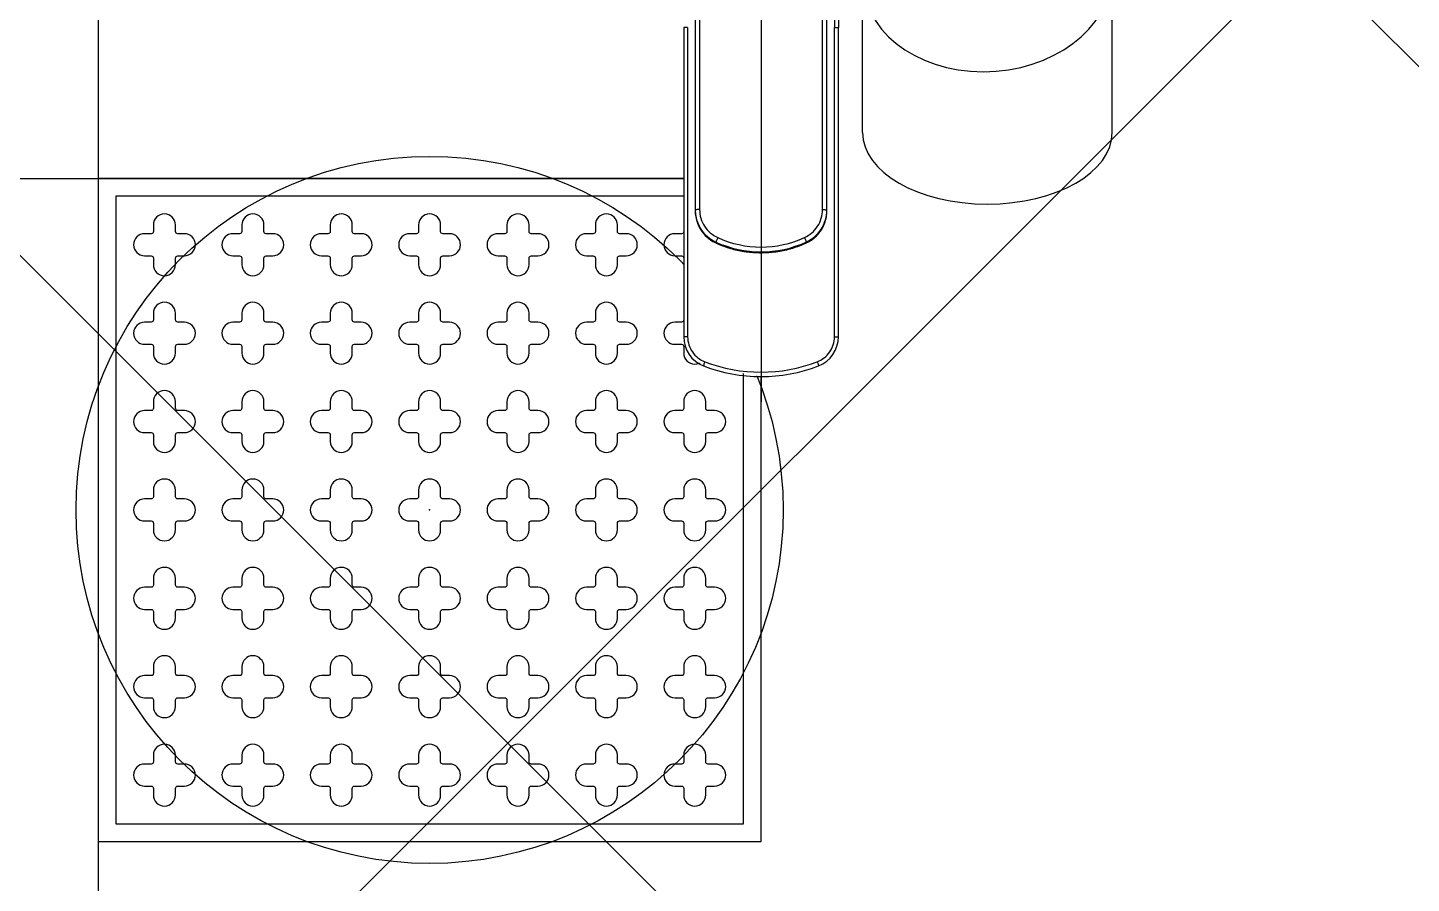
# Model space of a CAD drawing. Header units: millimetres. Extents: x 840000 to 1054178, y 0 to 59400.
# Drawn here: x 860966.1 to 861279.2, y 22581.2 to 22774.8 of the extents above; entities that cross this region are included whole.
import ezdxf
from ezdxf.xclip import XClip

# ---------------------------------------------------------------- set-up
doc = ezdxf.new("R2010")
doc.units = ezdxf.units.MM
doc.header["$LTSCALE"] = 100
doc.header["$XCLIPFRAME"] = 0
doc.linetypes.add('X - 단위세대 확장형$0$CENTER', pattern=[65, 60, -2, 1, -2])
for name, color, linetype in [('SYM', 7, 'Continuous'), ('X - 단위세대 확장형$0$0 TILE LINE & HATCH', 8, 'Continuous'), ('X - 단위세대 확장형$0$A-Drain', 8, 'Continuous'), ('X - 단위세대 확장형$0$A-HAT', 253, 'Continuous'), ('X - 단위세대 확장형$0$A-TILE', 253, 'Continuous'), ('X - 단위세대 확장형$0$AA-SSXM-STRS', 4, 'Continuous'), ('X - 단위세대 확장형$0$CENTER', 2, 'X - 단위세대 확장형$0$CENTER'), ('X - 단위세대 확장형$0$DIM', 7, 'Continuous'), ('X - 단위세대 확장형$0$S-HAT', 19, 'Continuous'), ('X - 단위세대 확장형$0$수전', 6, 'Continuous'), ('X - 단위세대 확장형$0$위생기구', 6, 'Continuous')]:
    doc.layers.add(name, color=color, linetype=linetype)

# ---------------------------------------------------------------- blocks, each defined once
blk = doc.blocks.new('X - 단위세대 확장형$0$A$C82f215e7')
blk.add_wipeout([(65, 155.79), (25, 155.79), (25, 153.79), (26.31, 126.29), (12.26, 126.29), (4.06, 123.05), (0.29, 115.07), (0, 106.29), (0.29, 97.5), (4.06, 89.53), (12.26, 86.29), (61.45, 86.29), (62.5, 85.35), (63.35, 84.21), (69.99, 75.74), (78.52, 69.18), (67.99, 53.47), (67.99, 50.03), (67.97, 16.2), (96.22, 0), (124.47, 16.2), (124.47, 51.75), (119.71, 63.29), (149.97, 63.29), (186.25, 106.29), (143.25, 149.29), (100.25, 149.29), (79.44, 143.91), (63.82, 129.14)]).dxf.layer = 'X - 단위세대 확장형$0$0 TILE LINE & HATCH'
at = {"layer": 'X - 단위세대 확장형$0$수전', "color": 6}
for p, q in [((25, 155.79), (65, 155.79)), ((25, 155.79), (25, 153.79)), ((25, 153.79), (27.94, 92.28)), ((25, 153.79), (65, 153.79)), ((62.06, 92.28), (65, 153.79)), ((65, 153.79), (65, 155.79)), ((100.25, 149.29), (143.25, 149.29)), ((100.25, 143.29), (143.25, 143.29)), ((12.26, 126.29), (26.31, 126.29)), ((63.69, 126.29), (68.74, 126.29)), ((68.74, 126.29), (68.74, 86.29)), ((68.94, 126.09), (68.94, 86.49)), ((69.04, 126.09), (69.04, 86.49)), ((69.24, 126.29), (99.04, 126.29)), ((69.24, 86.29), (69.24, 126.29)), ((99.04, 119.81), (82.73, 119.81)), ((82.73, 119.81), (82.73, 92.77)), ((112.5, 120.17), (112.5, 114.29)), ((107.1, 114.29), (108.21, 114.29)), ((108.21, 114.29), (112.5, 114.29)), ((112.5, 115.76), (108.69, 115.76)), ((82.72, 106.29), (82.72, 71.23)), ((109.72, 106.29), (109.72, 70.56)), ((112.5, 98.29), (109.72, 98.29)), ((112.5, 98.29), (112.5, 92.4)), ((109.72, 96.81), (112.5, 96.81)), ((37.5, 90.15), (37.5, 90.4)), ((68.74, 86.29), (12.26, 86.29)), ((82.14, 86.29), (69.24, 86.29)), ((112.28, 69.29), (143.25, 69.29)), ((119.71, 63.29), (143.25, 63.29)), ((67.97, 16.2), (67.97, 51.75)), ((124.47, 16.2), (124.47, 50.35))]:
    blk.add_line(p, q, dxfattribs=at)
at = {"layer": 'X - 단위세대 확장형$0$수전', "color": 8}
for p, q in [((109.94, 106.18), (119.54, 122.81)), ((120.54, 92.5), (138.04, 122.81)), ((111.16, 98.29), (123.87, 120.31)), ((112.54, 94.66), (127.54, 120.64)), ((124.87, 90), (142.37, 120.31)), ((131.04, 94.66), (146.04, 120.64)), ((112.5, 116.63), (113.37, 118.14)), ((116.87, 92.16), (131.87, 118.14)), ((135.37, 92.16), (150.37, 118.14)), ((139.71, 93.65), (153.21, 117.04)), ((109.02, 110.6), (111.15, 114.29)), ((144.04, 91.15), (157.54, 114.54)), ((151.22, 97.57), (160.23, 113.17)), ((155.55, 95.07), (164.56, 110.67))]:
    blk.add_line(p, q, dxfattribs=at)
at = {"layer": 'X - 단위세대 확장형$0$수전', "color": 6, "flags": 128}
for points in [[(82.73, 119.81), (81.35, 118.83), (80.07, 117.8), (78.9, 116.72), (77.85, 115.6), (76.93, 114.44), (76.12, 113.24), (75.45, 112.02), (74.91, 110.77), (74.5, 109.5), (74.23, 108.22), (74.09, 106.93), (74.09, 105.64), (74.23, 104.35), (74.5, 103.07), (74.91, 101.81), (75.45, 100.56), (76.12, 99.33), (76.93, 98.14), (77.85, 96.98), (78.9, 95.85), (80.07, 94.78), (81.35, 93.74), (82.73, 92.77)], [(108.69, 115.76), (108.74, 115.52), (108.75, 115.26), (108.73, 115.01), (108.68, 114.77), (108.59, 114.57), (108.48, 114.42), (108.35, 114.32), (108.21, 114.29)]]:
    blk.add_lwpolyline(points, dxfattribs=at)
at = {"layer": 'X - 단위세대 확장형$0$수전', "color": 6}
blk.add_circle((45, 106.29), 11, dxfattribs=at)
for centre, radius, start, end in [((100.25, 106.29), 43, 90, 147.9001), ((143.25, 106.29), 43, 270, 90), ((100.25, 106.29), 37, 90, 148.3833), ((143.25, 106.29), 37, 270, 90), ((12.26, 114.29), 12, 90, 176.2428), ((68.74, 126.09), 0.2, 0, 90), ((69.24, 126.09), 0.2, 90, 180), ((99.04, 106.29), 20, 50.4637, 90), ((96.22, 106.29), 13.5, 0, 180), ((99.04, 106.29), 13.52, 44.4791, 90), ((110.5, 120.17), 2, 0, 50.4637), ((134.08, 106.29), 134.08, 176.2428, 183.7572), ((20.3, 106.29), 7.4, 22.5924, 342.8725), ((12.26, 98.29), 12, 183.7572, 270), ((29.43, 92.35), 1.5, 182.7557, 265.7187), ((45, 300.27), 210, 265.7187, 274.2813), ((60.57, 92.35), 1.5, 274.2813, 357.2429), ((99.04, 106.29), 20, 302.2779, 309.5363), ((110.5, 92.4), 2, 309.5363, 0), ((38.5, 90.15), 1, 180, 263.2742), ((45, 145.27), 56.5, 263.2742, 276.7258), ((51.5, 90.15), 1, 276.7258, 14.5299), ((57.34, 80.62), 7, 30.8907, 54.1061), ((68.74, 86.49), 0.2, 270, 0), ((100.27, 106.29), 37, 211.6167, 241.6856), ((69.24, 86.49), 0.2, 180, 270), ((100.25, 106.29), 43, 210.8907, 239.6507)]:
    blk.add_arc(centre, radius, start, end, dxfattribs=at)
at = {"layer": 'X - 단위세대 확장형$0$수전', "color": 8}
for centre, start, end in [((121.71, 121.56), 330, 150), ((140.21, 121.56), 330.0002, 150), ((111.21, 119.39), 330, 81.204), ((129.71, 119.39), 330.0001, 150), ((148.21, 119.39), 330.0001, 149.9998), ((155.37, 115.79), 330, 149.9999), ((162.39, 111.92), 330.0001, 149.9998), ((153.39, 96.32), 150, 330), ((114.71, 93.41), 150, 330), ((133.21, 93.41), 150, 330), ((122.71, 91.25), 149.9998, 330.0001), ((141.87, 92.4), 149.9998, 330)]:
    blk.add_arc(centre, 2.5, start, end, dxfattribs=at)
at = {"layer": 'X - 단위세대 확장형$0$수전', "color": 6, "extrusion": (0, 0, -1)}
blk.add_ellipse((96.22, 51.75), major_axis=(28.23, -1.72), ratio=0.769717, start_param=3.062596, end_param=6.26845, dxfattribs=at)
at = {"layer": 'X - 단위세대 확장형$0$수전', "color": 6}
for centre, major_axis, ratio, start_param, end_param in [((96.22, 51.75), (28.23, 1.72), 0.769717, 3.062596, 6.204188), ((96.22, 16.2), (28.25, 0), 0.573576, 3.141593, 6.283185)]:
    blk.add_ellipse(centre, major_axis=major_axis, ratio=ratio, start_param=start_param, end_param=end_param, dxfattribs=at)
blk = doc.blocks.new('X - 단위세대 확장형$0$KBY-030C(TOP)')
blk.add_wipeout([(1008.73, -1662.94), (1013.73, -1662.94), (1020.73, -1682.44), (1020.73, -1682.69), (1021.33, -1682.69), (1022.73, -1681.29), (1022.73, -1681.06), (1048.23, -1681.06), (1048.58, -1681.21), (1048.73, -1681.56), (1048.73, -1705.5), (1049.04, -1705.51), (1049.77, -1706.9), (1050, -1706.9), (1050.73, -1705.5), (1050.86, -1705.51), (1051.23, -1705.77), (1052.4, -1703.75), (1062.56, -1703.75), (1063.73, -1705.77), (1063.73, -1709.25), (1064.08, -1709.4), (1064.23, -1709.75), (1064.23, -1702), (1064.52, -1701.29), (1065.23, -1701), (1107.23, -1701), (1107.94, -1701.29), (1108.23, -1702), (1108.23, -1759.72), (1113.56, -1760.41), (1122.3, -1760.97), (1124.59, -1761), (1194.56, -1761), (1198.53, -1762.23), (1201.11, -1765.48), (1203.54, -1778.5), (1201.12, -1791.51), (1198.53, -1794.77), (1194.56, -1796), (1124.59, -1796), (1114.4, -1796.51), (1108.22, -1797.29), (1108.23, -1855), (1107.94, -1855.71), (1107.23, -1856), (1065.23, -1856), (1064.52, -1855.71), (1064.23, -1855), (1064.23, -1847.25), (1064.08, -1847.61), (1063.73, -1847.75), (1063.73, -1851.23), (1062.56, -1853.25), (1052.4, -1853.25), (1051.23, -1851.23), (1051.23, -1850.2), (1051.18, -1850.1), (1050.95, -1850.1), (1050.21, -1851.5), (1048.73, -1851.5), (1048.73, -1871.49), (1048.23, -1871.99), (1022.73, -1871.99), (1022.73, -1871.76), (1021.33, -1870.36), (1020.73, -1870.36), (1020.73, -1870.61), (1013.73, -1890.11), (1008.73, -1890.11), (1008.73, -1830.11), (1013.73, -1830.11), (1020.73, -1849.61), (1020.73, -1850.27), (1020.96, -1849.86), (1021.33, -1849.86), (1022.73, -1848.46), (1022.73, -1848.23), (1024.7, -1847.83), (1027.61, -1846.66), (1030.29, -1844.94), (1032.36, -1842.78), (1032.77, -1841.95), (1035.12, -1834.47), (1037.86, -1825.9), (1037.86, -1825.63), (1038.21, -1825.65), (1048.73, -1825.65), (1048.73, -1825.5), (1049.31, -1825.5), (1050.05, -1826.92), (1050.3, -1826.92), (1051.01, -1825.5), (1051.25, -1825.74), (1052.4, -1823.75), (1062.56, -1823.75), (1063.73, -1825.77), (1063.73, -1829.25), (1064.08, -1829.4), (1064.23, -1829.75), (1064.23, -1727.25), (1064.08, -1727.61), (1063.73, -1727.75), (1063.73, -1731.23), (1062.56, -1733.25), (1052.4, -1733.25), (1051.23, -1731.23), (1051.23, -1730.73), (1050.9, -1730.09), (1050.67, -1730.1), (1049.95, -1731.49), (1048.73, -1731.5), (1048.73, -1731.39), (1038.15, -1731.35), (1038.06, -1731.4), (1037.81, -1730.89), (1032.87, -1712.27), (1030.88, -1709), (1027.81, -1706.57), (1022.73, -1704.82), (1022.73, -1704.59), (1021.33, -1703.19), (1020.73, -1703.19), (1020.73, -1703.44), (1013.73, -1722.94), (1008.73, -1722.94)]).dxf.layer = 'X - 단위세대 확장형$0$0 TILE LINE & HATCH'
at = {"layer": 'X - 단위세대 확장형$0$CENTER', "color": 1, "linetype": 'X - 단위세대 확장형$0$CENTER'}
blk.add_line((1057.61, -1778.5), (1209.24, -1778.5), dxfattribs=at)
at = {"layer": 'X - 단위세대 확장형$0$위생기구', "linetype": 'Continuous'}
for p, q in [((1194.56, -1761), (1124.59, -1761)), ((1124.59, -1761.89), (1124.59, -1761)), ((1194.56, -1761.89), (1124.59, -1761.89)), ((1194.56, -1761.89), (1194.56, -1761)), ((1165.76, -1764.6), (1107.58, -1764.6)), ((1166.07, -1763.6), (1107.66, -1763.6)), ((1173.32, -1768.28), (1173.1, -1768.28)), ((1173.32, -1768.28), (1173.32, -1768.28)), ((1172.66, -1789.9), (1173.32, -1788.72)), ((1173.32, -1788.72), (1173.1, -1788.72)), ((1173.32, -1788.72), (1173.32, -1788.72)), ((1107.58, -1792.4), (1165.76, -1792.4)), ((1107.66, -1793.4), (1166.07, -1793.4)), ((1124.59, -1795.11), (1194.56, -1795.11)), ((1124.59, -1795.11), (1124.59, -1796)), ((1124.59, -1796), (1194.56, -1796)), ((1194.56, -1795.11), (1194.56, -1796))]:
    blk.add_line(p, q, dxfattribs=at)
for points in [[(1173.32, -1768.28), (1172.67, -1767.12), (1171.65, -1765.88), (1170.39, -1764.88), (1168.96, -1764.15), (1167.41, -1763.72), (1166.07, -1763.6)], [(1173.32, -1788.72), (1174.49, -1785.61), (1175.27, -1782.1), (1175.54, -1778.51), (1175.27, -1774.92), (1174.5, -1771.41), (1173.32, -1768.28)], [(1166.07, -1793.4), (1167.39, -1793.29), (1168.94, -1792.87), (1170.37, -1792.14), (1171.63, -1791.13), (1172.66, -1789.9)]]:
    blk.add_lwpolyline(points, dxfattribs=at)
for centre, radius, start, end in [((1124.6, -1640.5), 120.51, 260.9328, 269.996), ((1124.6, -1641.16), 120.73, 260.8737, 269.9955), ((1194.56, -1768.04), 7.04, 21.173, 89.9839), ((1166.07, -1771.56), 7.96, 80.29, 89.9887), ((1166.07, -1771.52), 7.92, 80.0057, 80.2826), ((1166.06, -1771.56), 7.96, 69.5803, 79.9938), ((1166.06, -1771.56), 7.96, 66.1647, 69.5696), ((1166.06, -1771.57), 7.97, 58.8332, 66.1624), ((1166.05, -1771.57), 7.97, 55.0009, 58.8274), ((1166.05, -1771.58), 7.98, 47.8706, 54.9955), ((1166.04, -1771.59), 7.99, 44.3054, 47.8687), ((1167.03, -1778.5), 35.52, 338.9947, 21.0053), ((1167.48, -1778.5), 36.07, 338.8622, 21.1378), ((1166.03, -1771.59), 8, 35.2505, 44.2959), ((1150.54, -1778.5), 23.69, 335.5499, 24.4501), ((1166.01, -1771.6), 8.03, 24.4571, 35.2311), ((1150.62, -1778.5), 24.7, 335.5497, 24.4503), ((1150.91, -1778.47), 24.62, 24.2039, 24.4463), ((1150.88, -1778.48), 24.64, 16.9363, 24.2001), ((1150.87, -1778.48), 24.66, 16.5179, 16.9328), ((1150.71, -1778.52), 24.82, 8.7681, 16.5093), ((1150.71, -1778.52), 24.83, 7.7404, 8.7679), ((1150.84, -1778.51), 24.69, 0.5371, 7.7464), ((1151, -1778.5), 24.54, 359.2505, 0.5237), ((1150.83, -1778.49), 24.7, 352.0914, 359.2392), ((1150.71, -1778.48), 24.83, 343.7829, 350.9526), ((1150.7, -1778.48), 24.83, 350.9528, 352.0958), ((1150.89, -1778.53), 24.64, 335.7483, 342.835), ((1150.86, -1778.52), 24.67, 342.8393, 343.7763), ((1166.03, -1785.41), 8, 315.3141, 324.7595), ((1166.01, -1785.4), 8.03, 324.7795, 335.5427), ((1150.91, -1778.54), 24.61, 335.5535, 335.7455), ((1166.07, -1785.44), 7.96, 270.0103, 279.4714), ((1166.07, -1785.48), 7.93, 279.4784, 280.226), ((1166.06, -1785.44), 7.96, 280.2356, 290.0382), ((1166.06, -1785.44), 7.96, 290.0475, 293.4322), ((1166.06, -1785.44), 7.96, 293.4354, 300.7018), ((1166.05, -1785.43), 7.97, 300.7064, 304.5252), ((1166.05, -1785.43), 7.98, 304.5318, 311.7099), ((1166.04, -1785.42), 7.99, 311.7108, 315.3032), ((1194.56, -1788.97), 7.04, 270.0166, 338.8265)]:
    blk.add_arc(centre, radius, start, end, dxfattribs=at)
for points, knots in [([(1200.18, -1765.77), (1199.76, -1764.66), (1198.19, -1762.64), (1195.75, -1761.89), (1194.56, -1761.89)], [0, 0, 0, 0, 0.499579, 1, 1, 1, 1]), ([(1165.76, -1764.6), (1165.76, -1764.47), (1165.77, -1764.24), (1165.78, -1763.96), (1165.8, -1763.78), (1165.82, -1763.69), (1165.83, -1763.63), (1165.84, -1763.6), (1165.85, -1763.6)], [0, 0, 0, 0, 0.378556, 0.699966, 0.823568, 0.916232, 0.974706, 1, 1, 1, 1]), ([(1172.11, -1768.69), (1171.83, -1768.09), (1171.11, -1766.96), (1169.59, -1765.63), (1167.76, -1764.79), (1166.43, -1764.6), (1165.76, -1764.6)], [0, 0, 0, 0, 0.250356, 0.500422, 0.750264, 1, 1, 1, 1]), ([(1173.1, -1768.28), (1172.79, -1767.59), (1171.96, -1766.29), (1170.22, -1764.78), (1168.13, -1763.82), (1166.61, -1763.6), (1165.85, -1763.6)], [0, 0, 0, 0, 0.250351, 0.500427, 0.750275, 1, 1, 1, 1]), ([(1200.18, -1765.77), (1200.3, -1765.73), (1200.51, -1765.65), (1200.83, -1765.54), (1200.97, -1765.51), (1201.12, -1765.47), (1201.12, -1765.5)], [0, 0, 0, 0, 0.390324, 0.716453, 0.929084, 1, 1, 1, 1]), ([(1172.11, -1768.69), (1172.23, -1768.64), (1172.45, -1768.54), (1172.71, -1768.43), (1172.89, -1768.35), (1172.99, -1768.31), (1173.05, -1768.29), (1173.09, -1768.28), (1173.1, -1768.28)], [0, 0, 0, 0, 0.359801, 0.67601, 0.802213, 0.900628, 0.967281, 1, 1, 1, 1]), ([(1165.76, -1792.4), (1166.43, -1792.4), (1167.76, -1792.21), (1169.59, -1791.37), (1171.11, -1790.05), (1171.83, -1788.91), (1172.11, -1788.31)], [0, 0, 0, 0, 0.249712, 0.499538, 0.74962, 1, 1, 1, 1]), ([(1165.85, -1793.4), (1166.61, -1793.4), (1168.13, -1793.18), (1170.22, -1792.22), (1171.96, -1790.71), (1172.79, -1789.41), (1173.1, -1788.72)], [0, 0, 0, 0, 0.249707, 0.499543, 0.749631, 1, 1, 1, 1]), ([(1172.11, -1788.31), (1172.23, -1788.36), (1172.45, -1788.46), (1172.71, -1788.58), (1172.89, -1788.65), (1172.99, -1788.69), (1173.05, -1788.71), (1173.09, -1788.72), (1173.1, -1788.72)], [0, 0, 0, 0, 0.359801, 0.67601, 0.802213, 0.900628, 0.967281, 1, 1, 1, 1]), ([(1165.76, -1792.4), (1165.76, -1792.53), (1165.77, -1792.76), (1165.78, -1793.04), (1165.8, -1793.22), (1165.82, -1793.32), (1165.83, -1793.37), (1165.84, -1793.4), (1165.85, -1793.4)], [0, 0, 0, 0, 0.378556, 0.699966, 0.823568, 0.916232, 0.974706, 1, 1, 1, 1]), ([(1194.56, -1795.11), (1195.75, -1795.11), (1198.19, -1794.36), (1199.76, -1792.34), (1200.18, -1791.23)], [0, 0, 0, 0, 0.500372, 1, 1, 1, 1]), ([(1200.18, -1791.23), (1200.3, -1791.28), (1200.51, -1791.36), (1200.83, -1791.46), (1200.97, -1791.49), (1201.12, -1791.53), (1201.12, -1791.51)], [0, 0, 0, 0, 0.390318, 0.716443, 0.929077, 1, 1, 1, 1])]:
    blk.add_open_spline(points, degree=3, knots=knots, dxfattribs=at)
at = {"layer": 'X - 단위세대 확장형$0$0 TILE LINE & HATCH', "rotation": 90}
blk.add_blockref('X - 단위세대 확장형$0$A$C82f215e7', (1164.52, -1823.5), dxfattribs=at)
blk = doc.blocks.new('X - 단위세대 확장형$0$KBY-030C평+슬라이드바')
at = {"layer": 'X - 단위세대 확장형$0$DIM'}
blk.add_blockref('X - 단위세대 확장형$0$KBY-030C(TOP)', (8273.86, 15973.24), dxfattribs=at)
blk = doc.blocks.new('X - 단위세대 확장형$0$A$C5FC655F0')
at = {"layer": 'X - 단위세대 확장형$0$A-Drain', "color": 9}
blk.add_lwpolyline([(280, 900), (280, 750), (430, 750), (430, 900)], close=True, dxfattribs=at)
at = {"layer": 'X - 단위세대 확장형$0$A-Drain', "color": 252}
blk.add_lwpolyline([(284, 896), (284, 754), (426, 754), (426, 896)], close=True, dxfattribs=at)
for points in [[(292.5, 889.5), (292.5, 888, -0.414214), (292, 887.5), (290.5, 887.5, 1), (290.5, 882.5), (292, 882.5, -0.414214), (292.5, 882), (292.5, 880.5, 1), (297.5, 880.5), (297.5, 882, -0.414214), (298, 882.5), (299.5, 882.5, 1), (299.5, 887.5), (298, 887.5, -0.414214), (297.5, 888), (297.5, 889.5, 1)], [(312.5, 889.5), (312.5, 888, -0.414214), (312, 887.5), (310.5, 887.5, 1), (310.5, 882.5), (312, 882.5, -0.414214), (312.5, 882), (312.5, 880.5, 1), (317.5, 880.5), (317.5, 882, -0.414214), (318, 882.5), (319.5, 882.5, 1), (319.5, 887.5), (318, 887.5, -0.414214), (317.5, 888), (317.5, 889.5, 1)], [(332.5, 889.5), (332.5, 888, -0.414214), (332, 887.5), (330.5, 887.5, 1), (330.5, 882.5), (332, 882.5, -0.414214), (332.5, 882), (332.5, 880.5, 1), (337.5, 880.5), (337.5, 882, -0.414214), (338, 882.5), (339.5, 882.5, 1), (339.5, 887.5), (338, 887.5, -0.414214), (337.5, 888), (337.5, 889.5, 1)], [(352.5, 889.5), (352.5, 888, -0.414214), (352, 887.5), (350.5, 887.5, 1), (350.5, 882.5), (352, 882.5, -0.414214), (352.5, 882), (352.5, 880.5, 1), (357.5, 880.5), (357.5, 882, -0.414214), (358, 882.5), (359.5, 882.5, 1), (359.5, 887.5), (358, 887.5, -0.414214), (357.5, 888), (357.5, 889.5, 1)], [(372.5, 889.5), (372.5, 888, -0.414214), (372, 887.5), (370.5, 887.5, 1), (370.5, 882.5), (372, 882.5, -0.414214), (372.5, 882), (372.5, 880.5, 1), (377.5, 880.5), (377.5, 882, -0.414214), (378, 882.5), (379.5, 882.5, 1), (379.5, 887.5), (378, 887.5, -0.414214), (377.5, 888), (377.5, 889.5, 1)], [(392.5, 889.5), (392.5, 888, -0.414214), (392, 887.5), (390.5, 887.5, 1), (390.5, 882.5), (392, 882.5, -0.414214), (392.5, 882), (392.5, 880.5, 1), (397.5, 880.5), (397.5, 882, -0.414214), (398, 882.5), (399.5, 882.5, 1), (399.5, 887.5), (398, 887.5, -0.414214), (397.5, 888), (397.5, 889.5, 1)], [(412.5, 889.5), (412.5, 888, -0.414214), (412, 887.5), (410.5, 887.5, 1), (410.5, 882.5), (412, 882.5, -0.414214), (412.5, 882), (412.5, 880.5, 1), (417.5, 880.5), (417.5, 882, -0.414214), (418, 882.5), (419.5, 882.5, 1), (419.5, 887.5), (418, 887.5, -0.414214), (417.5, 888), (417.5, 889.5, 1)], [(292.5, 869.5), (292.5, 868, -0.414214), (292, 867.5), (290.5, 867.5, 1), (290.5, 862.5), (292, 862.5, -0.414214), (292.5, 862), (292.5, 860.5, 1), (297.5, 860.5), (297.5, 862, -0.414214), (298, 862.5), (299.5, 862.5, 1), (299.5, 867.5), (298, 867.5, -0.414214), (297.5, 868), (297.5, 869.5, 1)], [(312.5, 869.5), (312.5, 868, -0.414214), (312, 867.5), (310.5, 867.5, 1), (310.5, 862.5), (312, 862.5, -0.414214), (312.5, 862), (312.5, 860.5, 1), (317.5, 860.5), (317.5, 862, -0.414214), (318, 862.5), (319.5, 862.5, 1), (319.5, 867.5), (318, 867.5, -0.414214), (317.5, 868), (317.5, 869.5, 1)], [(332.5, 869.5), (332.5, 868, -0.414214), (332, 867.5), (330.5, 867.5, 1), (330.5, 862.5), (332, 862.5, -0.414214), (332.5, 862), (332.5, 860.5, 1), (337.5, 860.5), (337.5, 862, -0.414214), (338, 862.5), (339.5, 862.5, 1), (339.5, 867.5), (338, 867.5, -0.414214), (337.5, 868), (337.5, 869.5, 1)], [(352.5, 869.5), (352.5, 868, -0.414214), (352, 867.5), (350.5, 867.5, 1), (350.5, 862.5), (352, 862.5, -0.414214), (352.5, 862), (352.5, 860.5, 1), (357.5, 860.5), (357.5, 862, -0.414214), (358, 862.5), (359.5, 862.5, 1), (359.5, 867.5), (358, 867.5, -0.414214), (357.5, 868), (357.5, 869.5, 1)], [(372.5, 869.5), (372.5, 868, -0.414214), (372, 867.5), (370.5, 867.5, 1), (370.5, 862.5), (372, 862.5, -0.414214), (372.5, 862), (372.5, 860.5, 1), (377.5, 860.5), (377.5, 862, -0.414214), (378, 862.5), (379.5, 862.5, 1), (379.5, 867.5), (378, 867.5, -0.414214), (377.5, 868), (377.5, 869.5, 1)], [(392.5, 869.5), (392.5, 868, -0.414214), (392, 867.5), (390.5, 867.5, 1), (390.5, 862.5), (392, 862.5, -0.414214), (392.5, 862), (392.5, 860.5, 1), (397.5, 860.5), (397.5, 862, -0.414214), (398, 862.5), (399.5, 862.5, 1), (399.5, 867.5), (398, 867.5, -0.414214), (397.5, 868), (397.5, 869.5, 1)], [(412.5, 869.5), (412.5, 868, -0.414214), (412, 867.5), (410.5, 867.5, 1), (410.5, 862.5), (412, 862.5, -0.414214), (412.5, 862), (412.5, 860.5, 1), (417.5, 860.5), (417.5, 862, -0.414214), (418, 862.5), (419.5, 862.5, 1), (419.5, 867.5), (418, 867.5, -0.414214), (417.5, 868), (417.5, 869.5, 1)], [(292.5, 849.5), (292.5, 848, -0.414214), (292, 847.5), (290.5, 847.5, 1), (290.5, 842.5), (292, 842.5, -0.414214), (292.5, 842), (292.5, 840.5, 1), (297.5, 840.5), (297.5, 842, -0.414214), (298, 842.5), (299.5, 842.5, 1), (299.5, 847.5), (298, 847.5, -0.414214), (297.5, 848), (297.5, 849.5, 1)], [(312.5, 849.5), (312.5, 848, -0.414214), (312, 847.5), (310.5, 847.5, 1), (310.5, 842.5), (312, 842.5, -0.414214), (312.5, 842), (312.5, 840.5, 1), (317.5, 840.5), (317.5, 842, -0.414214), (318, 842.5), (319.5, 842.5, 1), (319.5, 847.5), (318, 847.5, -0.414214), (317.5, 848), (317.5, 849.5, 1)], [(332.5, 849.5), (332.5, 848, -0.414214), (332, 847.5), (330.5, 847.5, 1), (330.5, 842.5), (332, 842.5, -0.414214), (332.5, 842), (332.5, 840.5, 1), (337.5, 840.5), (337.5, 842, -0.414214), (338, 842.5), (339.5, 842.5, 1), (339.5, 847.5), (338, 847.5, -0.414214), (337.5, 848), (337.5, 849.5, 1)], [(352.5, 849.5), (352.5, 848, -0.414214), (352, 847.5), (350.5, 847.5, 1), (350.5, 842.5), (352, 842.5, -0.414214), (352.5, 842), (352.5, 840.5, 1), (357.5, 840.5), (357.5, 842, -0.414214), (358, 842.5), (359.5, 842.5, 1), (359.5, 847.5), (358, 847.5, -0.414214), (357.5, 848), (357.5, 849.5, 1)], [(372.5, 849.5), (372.5, 848, -0.414214), (372, 847.5), (370.5, 847.5, 1), (370.5, 842.5), (372, 842.5, -0.414214), (372.5, 842), (372.5, 840.5, 1), (377.5, 840.5), (377.5, 842, -0.414214), (378, 842.5), (379.5, 842.5, 1), (379.5, 847.5), (378, 847.5, -0.414214), (377.5, 848), (377.5, 849.5, 1)], [(392.5, 849.5), (392.5, 848, -0.414214), (392, 847.5), (390.5, 847.5, 1), (390.5, 842.5), (392, 842.5, -0.414214), (392.5, 842), (392.5, 840.5, 1), (397.5, 840.5), (397.5, 842, -0.414214), (398, 842.5), (399.5, 842.5, 1), (399.5, 847.5), (398, 847.5, -0.414214), (397.5, 848), (397.5, 849.5, 1)], [(412.5, 849.5), (412.5, 848, -0.414214), (412, 847.5), (410.5, 847.5, 1), (410.5, 842.5), (412, 842.5, -0.414214), (412.5, 842), (412.5, 840.5, 1), (417.5, 840.5), (417.5, 842, -0.414214), (418, 842.5), (419.5, 842.5, 1), (419.5, 847.5), (418, 847.5, -0.414214), (417.5, 848), (417.5, 849.5, 1)], [(292.5, 829.5), (292.5, 828, -0.414214), (292, 827.5), (290.5, 827.5, 1), (290.5, 822.5), (292, 822.5, -0.414214), (292.5, 822), (292.5, 820.5, 1), (297.5, 820.5), (297.5, 822, -0.414214), (298, 822.5), (299.5, 822.5, 1), (299.5, 827.5), (298, 827.5, -0.414214), (297.5, 828), (297.5, 829.5, 1)], [(312.5, 829.5), (312.5, 828, -0.414214), (312, 827.5), (310.5, 827.5, 1), (310.5, 822.5), (312, 822.5, -0.414214), (312.5, 822), (312.5, 820.5, 1), (317.5, 820.5), (317.5, 822, -0.414214), (318, 822.5), (319.5, 822.5, 1), (319.5, 827.5), (318, 827.5, -0.414214), (317.5, 828), (317.5, 829.5, 1)], [(332.5, 829.5), (332.5, 828, -0.414214), (332, 827.5), (330.5, 827.5, 1), (330.5, 822.5), (332, 822.5, -0.414214), (332.5, 822), (332.5, 820.5, 1), (337.5, 820.5), (337.5, 822, -0.414214), (338, 822.5), (339.5, 822.5, 1), (339.5, 827.5), (338, 827.5, -0.414214), (337.5, 828), (337.5, 829.5, 1)], [(352.5, 829.5), (352.5, 828, -0.414214), (352, 827.5), (350.5, 827.5, 1), (350.5, 822.5), (352, 822.5, -0.414214), (352.5, 822), (352.5, 820.5, 1), (357.5, 820.5), (357.5, 822, -0.414214), (358, 822.5), (359.5, 822.5, 1), (359.5, 827.5), (358, 827.5, -0.414214), (357.5, 828), (357.5, 829.5, 1)], [(372.5, 829.5), (372.5, 828, -0.414214), (372, 827.5), (370.5, 827.5, 1), (370.5, 822.5), (372, 822.5, -0.414214), (372.5, 822), (372.5, 820.5, 1), (377.5, 820.5), (377.5, 822, -0.414214), (378, 822.5), (379.5, 822.5, 1), (379.5, 827.5), (378, 827.5, -0.414214), (377.5, 828), (377.5, 829.5, 1)], [(392.5, 829.5), (392.5, 828, -0.414214), (392, 827.5), (390.5, 827.5, 1), (390.5, 822.5), (392, 822.5, -0.414214), (392.5, 822), (392.5, 820.5, 1), (397.5, 820.5), (397.5, 822, -0.414214), (398, 822.5), (399.5, 822.5, 1), (399.5, 827.5), (398, 827.5, -0.414214), (397.5, 828), (397.5, 829.5, 1)], [(412.5, 829.5), (412.5, 828, -0.414214), (412, 827.5), (410.5, 827.5, 1), (410.5, 822.5), (412, 822.5, -0.414214), (412.5, 822), (412.5, 820.5, 1), (417.5, 820.5), (417.5, 822, -0.414214), (418, 822.5), (419.5, 822.5, 1), (419.5, 827.5), (418, 827.5, -0.414214), (417.5, 828), (417.5, 829.5, 1)], [(292.5, 809.5), (292.5, 808, -0.414214), (292, 807.5), (290.5, 807.5, 1), (290.5, 802.5), (292, 802.5, -0.414214), (292.5, 802), (292.5, 800.5, 1), (297.5, 800.5), (297.5, 802, -0.414214), (298, 802.5), (299.5, 802.5, 1), (299.5, 807.5), (298, 807.5, -0.414214), (297.5, 808), (297.5, 809.5, 1)], [(312.5, 809.5), (312.5, 808, -0.414214), (312, 807.5), (310.5, 807.5, 1), (310.5, 802.5), (312, 802.5, -0.414214), (312.5, 802), (312.5, 800.5, 1), (317.5, 800.5), (317.5, 802, -0.414214), (318, 802.5), (319.5, 802.5, 1), (319.5, 807.5), (318, 807.5, -0.414214), (317.5, 808), (317.5, 809.5, 1)], [(332.5, 809.5), (332.5, 808, -0.414214), (332, 807.5), (330.5, 807.5, 1), (330.5, 802.5), (332, 802.5, -0.414214), (332.5, 802), (332.5, 800.5, 1), (337.5, 800.5), (337.5, 802, -0.414214), (338, 802.5), (339.5, 802.5, 1), (339.5, 807.5), (338, 807.5, -0.414214), (337.5, 808), (337.5, 809.5, 1)], [(352.5, 809.5), (352.5, 808, -0.414214), (352, 807.5), (350.5, 807.5, 1), (350.5, 802.5), (352, 802.5, -0.414214), (352.5, 802), (352.5, 800.5, 1), (357.5, 800.5), (357.5, 802, -0.414214), (358, 802.5), (359.5, 802.5, 1), (359.5, 807.5), (358, 807.5, -0.414214), (357.5, 808), (357.5, 809.5, 1)], [(372.5, 809.5), (372.5, 808, -0.414214), (372, 807.5), (370.5, 807.5, 1), (370.5, 802.5), (372, 802.5, -0.414214), (372.5, 802), (372.5, 800.5, 1), (377.5, 800.5), (377.5, 802, -0.414214), (378, 802.5), (379.5, 802.5, 1), (379.5, 807.5), (378, 807.5, -0.414214), (377.5, 808), (377.5, 809.5, 1)], [(392.5, 809.5), (392.5, 808, -0.414214), (392, 807.5), (390.5, 807.5, 1), (390.5, 802.5), (392, 802.5, -0.414214), (392.5, 802), (392.5, 800.5, 1), (397.5, 800.5), (397.5, 802, -0.414214), (398, 802.5), (399.5, 802.5, 1), (399.5, 807.5), (398, 807.5, -0.414214), (397.5, 808), (397.5, 809.5, 1)], [(412.5, 809.5), (412.5, 808, -0.414214), (412, 807.5), (410.5, 807.5, 1), (410.5, 802.5), (412, 802.5, -0.414214), (412.5, 802), (412.5, 800.5, 1), (417.5, 800.5), (417.5, 802, -0.414214), (418, 802.5), (419.5, 802.5, 1), (419.5, 807.5), (418, 807.5, -0.414214), (417.5, 808), (417.5, 809.5, 1)], [(292.5, 789.5), (292.5, 788, -0.414214), (292, 787.5), (290.5, 787.5, 1), (290.5, 782.5), (292, 782.5, -0.414214), (292.5, 782), (292.5, 780.5, 1), (297.5, 780.5), (297.5, 782, -0.414214), (298, 782.5), (299.5, 782.5, 1), (299.5, 787.5), (298, 787.5, -0.414214), (297.5, 788), (297.5, 789.5, 1)], [(312.5, 789.5), (312.5, 788, -0.414214), (312, 787.5), (310.5, 787.5, 1), (310.5, 782.5), (312, 782.5, -0.414214), (312.5, 782), (312.5, 780.5, 1), (317.5, 780.5), (317.5, 782, -0.414214), (318, 782.5), (319.5, 782.5, 1), (319.5, 787.5), (318, 787.5, -0.414214), (317.5, 788), (317.5, 789.5, 1)], [(332.5, 789.5), (332.5, 788, -0.414214), (332, 787.5), (330.5, 787.5, 1), (330.5, 782.5), (332, 782.5, -0.414214), (332.5, 782), (332.5, 780.5, 1), (337.5, 780.5), (337.5, 782, -0.414214), (338, 782.5), (339.5, 782.5, 1), (339.5, 787.5), (338, 787.5, -0.414214), (337.5, 788), (337.5, 789.5, 1)], [(352.5, 789.5), (352.5, 788, -0.414214), (352, 787.5), (350.5, 787.5, 1), (350.5, 782.5), (352, 782.5, -0.414214), (352.5, 782), (352.5, 780.5, 1), (357.5, 780.5), (357.5, 782, -0.414214), (358, 782.5), (359.5, 782.5, 1), (359.5, 787.5), (358, 787.5, -0.414214), (357.5, 788), (357.5, 789.5, 1)], [(372.5, 789.5), (372.5, 788, -0.414214), (372, 787.5), (370.5, 787.5, 1), (370.5, 782.5), (372, 782.5, -0.414214), (372.5, 782), (372.5, 780.5, 1), (377.5, 780.5), (377.5, 782, -0.414214), (378, 782.5), (379.5, 782.5, 1), (379.5, 787.5), (378, 787.5, -0.414214), (377.5, 788), (377.5, 789.5, 1)], [(392.5, 789.5), (392.5, 788, -0.414214), (392, 787.5), (390.5, 787.5, 1), (390.5, 782.5), (392, 782.5, -0.414214), (392.5, 782), (392.5, 780.5, 1), (397.5, 780.5), (397.5, 782, -0.414214), (398, 782.5), (399.5, 782.5, 1), (399.5, 787.5), (398, 787.5, -0.414214), (397.5, 788), (397.5, 789.5, 1)], [(412.5, 789.5), (412.5, 788, -0.414214), (412, 787.5), (410.5, 787.5, 1), (410.5, 782.5), (412, 782.5, -0.414214), (412.5, 782), (412.5, 780.5, 1), (417.5, 780.5), (417.5, 782, -0.414214), (418, 782.5), (419.5, 782.5, 1), (419.5, 787.5), (418, 787.5, -0.414214), (417.5, 788), (417.5, 789.5, 1)], [(292.5, 769.5), (292.5, 768, -0.414214), (292, 767.5), (290.5, 767.5, 1), (290.5, 762.5), (292, 762.5, -0.414214), (292.5, 762), (292.5, 760.5, 1), (297.5, 760.5), (297.5, 762, -0.414214), (298, 762.5), (299.5, 762.5, 1), (299.5, 767.5), (298, 767.5, -0.414214), (297.5, 768), (297.5, 769.5, 1)], [(312.5, 769.5), (312.5, 768, -0.414214), (312, 767.5), (310.5, 767.5, 1), (310.5, 762.5), (312, 762.5, -0.414214), (312.5, 762), (312.5, 760.5, 1), (317.5, 760.5), (317.5, 762, -0.414214), (318, 762.5), (319.5, 762.5, 1), (319.5, 767.5), (318, 767.5, -0.414214), (317.5, 768), (317.5, 769.5, 1)], [(332.5, 769.5), (332.5, 768, -0.414214), (332, 767.5), (330.5, 767.5, 1), (330.5, 762.5), (332, 762.5, -0.414214), (332.5, 762), (332.5, 760.5, 1), (337.5, 760.5), (337.5, 762, -0.414214), (338, 762.5), (339.5, 762.5, 1), (339.5, 767.5), (338, 767.5, -0.414214), (337.5, 768), (337.5, 769.5, 1)], [(352.5, 769.5), (352.5, 768, -0.414214), (352, 767.5), (350.5, 767.5, 1), (350.5, 762.5), (352, 762.5, -0.414214), (352.5, 762), (352.5, 760.5, 1), (357.5, 760.5), (357.5, 762, -0.414214), (358, 762.5), (359.5, 762.5, 1), (359.5, 767.5), (358, 767.5, -0.414214), (357.5, 768), (357.5, 769.5, 1)], [(372.5, 769.5), (372.5, 768, -0.414214), (372, 767.5), (370.5, 767.5, 1), (370.5, 762.5), (372, 762.5, -0.414214), (372.5, 762), (372.5, 760.5, 1), (377.5, 760.5), (377.5, 762, -0.414214), (378, 762.5), (379.5, 762.5, 1), (379.5, 767.5), (378, 767.5, -0.414214), (377.5, 768), (377.5, 769.5, 1)], [(392.5, 769.5), (392.5, 768, -0.414214), (392, 767.5), (390.5, 767.5, 1), (390.5, 762.5), (392, 762.5, -0.414214), (392.5, 762), (392.5, 760.5, 1), (397.5, 760.5), (397.5, 762, -0.414214), (398, 762.5), (399.5, 762.5, 1), (399.5, 767.5), (398, 767.5, -0.414214), (397.5, 768), (397.5, 769.5, 1)], [(412.5, 769.5), (412.5, 768, -0.414214), (412, 767.5), (410.5, 767.5, 1), (410.5, 762.5), (412, 762.5, -0.414214), (412.5, 762), (412.5, 760.5, 1), (417.5, 760.5), (417.5, 762, -0.414214), (418, 762.5), (419.5, 762.5, 1), (419.5, 767.5), (418, 767.5, -0.414214), (417.5, 768), (417.5, 769.5, 1)]]:
    blk.add_lwpolyline(points, format="xyb", close=True, dxfattribs=at)
at = {"layer": 'X - 단위세대 확장형$0$A-Drain', "color": 8}
blk.add_circle((355, 825), 80, dxfattribs=at)
at = {"layer": 'X - 단위세대 확장형$0$A-Drain', "color": 252}
blk.add_point((355, 825), dxfattribs=at)
at = {"layer": 'X - 단위세대 확장형$0$A-TILE'}
for p, q in [((280, 1050), (280, 50)), ((0, 900), (412.5, 900))]:
    blk.add_line(p, q, dxfattribs=at)
at = {"rotation": 270}
blk.add_blockref('X - 단위세대 확장형$0$KBY-030C평+슬라이드바', (-13764.74, 10332.59), dxfattribs=at)
blk = doc.blocks.new('X - 단위세대 확장형$0$A$Ce5ea5ee9')
at = {"layer": 'X - 단위세대 확장형$0$A-HAT'}
blk.add_blockref('X - 단위세대 확장형$0$A$C5FC655F0', (-52.33, -4314.26), dxfattribs=at)
blk = doc.blocks.new('X - 단위세대 확장형$0$A$C1DF1446A')
at = {"layer": 'X - 단위세대 확장형$0$S-HAT'}
h = blk.add_hatch(dxfattribs=at)
h.set_pattern_fill('ANSI37', color=256, scale=80)
h.set_pattern_definition([(45, (-184047.6, -56593.1), (-179.60512, 179.60512), []), (135, (-184047.6, -56593.1), (-179.60512, -179.60512), [])])
h.paths.add_polyline_path([(2330, -17230), (3830, -17230), (3830, -18910), (1290, -18910), (1290, -17730), (2330, -17730)])
blk = doc.blocks.new('X - 단위세대 확장형', base_point=(-475.36, -286.73))
at = {"layer": 'X - 단위세대 확장형$0$AA-SSXM-STRS'}
blk.add_blockref('X - 단위세대 확장형$0$A$C1DF1446A', (38471.98, 56593.11), dxfattribs=at)
blk.add_blockref('X - 단위세대 확장형$0$A$Ce5ea5ee9', (40004.31, 42047.37))

msp = doc.modelspace()

# ---------------------------------------------------------------- block references
at = {"layer": 'SYM'}
ref = msp.add_blockref('X - 단위세대 확장형', (820274.72, -16179.14), dxfattribs=at)
XClip(ref).set_block_clipping_path([(27286.2339647645, 22495.2025850526), (88213.6007378809, 68689.6277392105)])

doc.saveas('drawing.dxf')
